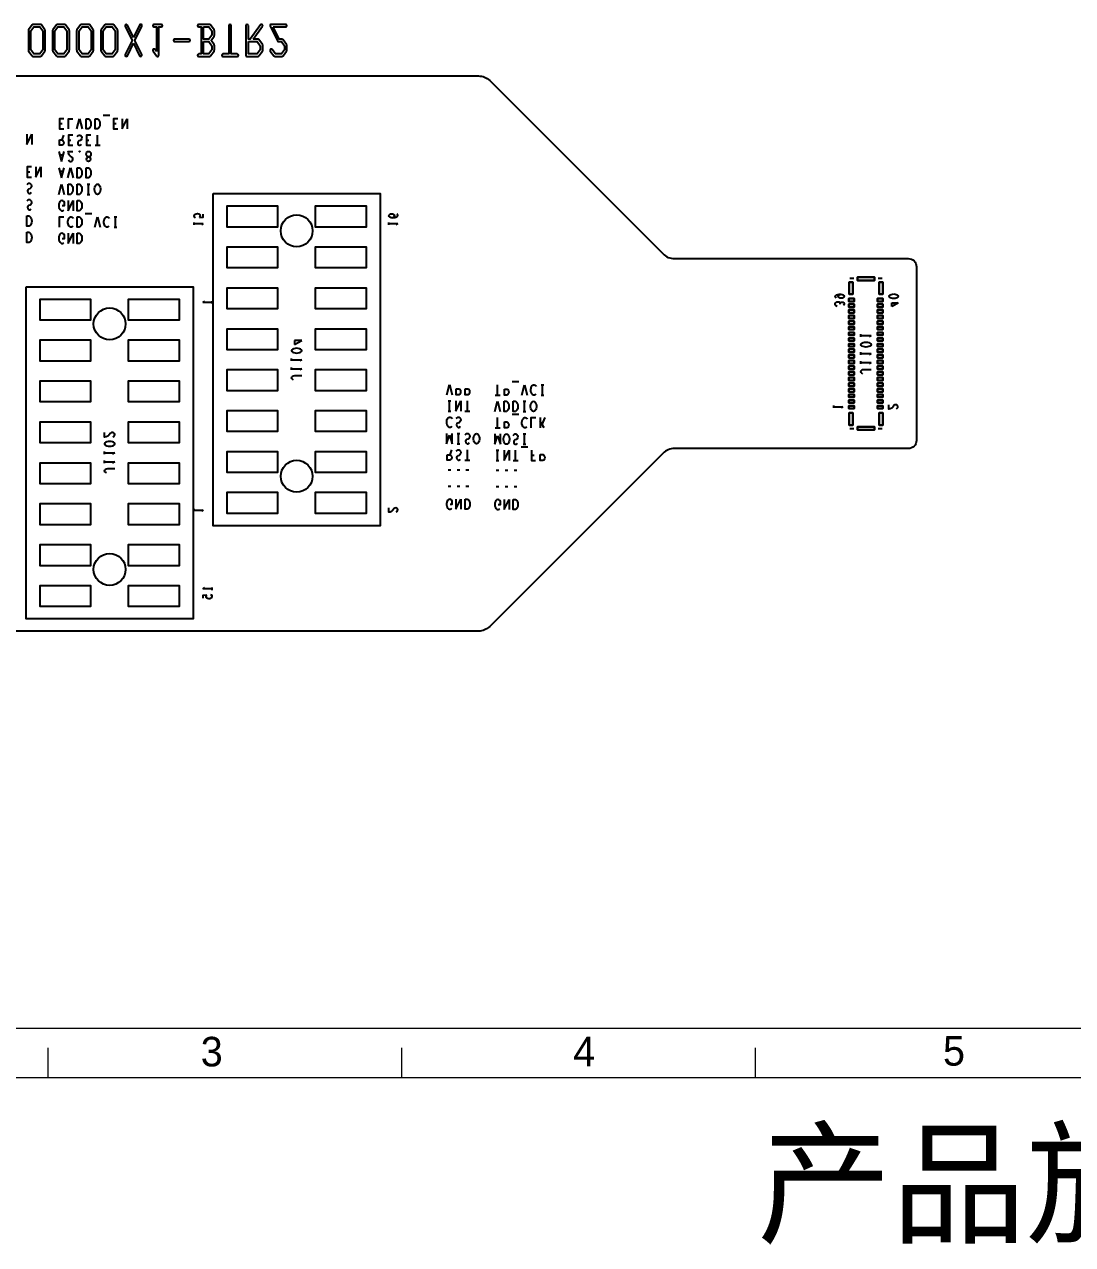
# Model space of a CAD drawing. Header units: millimetres. Extents: x 17 to 508, y 150 to 618.
# Drawn here: x 173.5 to 333, y 432.2 to 618 of the extents above; entities that cross this region are included whole.
import ezdxf

# ---------------------------------------------------------------- set-up
doc = ezdxf.new("R2010")
doc.units = ezdxf.units.MM
for name, color, linetype in [('00点位图', 100, 'Continuous'), ('gbr-dxf_layer0', 7, 'Continuous'), ('outline_layer0', 5, 'Continuous'), ('s_layer2', 7, 'Continuous'), ('设计图框', 120, 'Continuous')]:
    doc.layers.add(name, color=color, linetype=linetype)
doc.layers.add('SPB', color=6, linetype='Continuous', lineweight=25)
doc.layers.add('SPT', color=6, linetype='Continuous', lineweight=25)
doc.styles.add('SLDTEXTSTYLE0', font='simhei.ttf', dxfattribs={"bigfont": 'bigfont'})
doc.styles.add('SLDTEXTSTYLE1', font='', dxfattribs={"bigfont": 'bigfont'})
doc.styles.get('SLDTEXTSTYLE1').set_extended_font_data('汉仪长仿宋体')

# ---------------------------------------------------------------- blocks, each defined once
blk = doc.blocks.new('YHD点位图')
at = {"layer": '00点位图', "color": 4, "linetype": 'Continuous', "lineweight": 18}
for p, q in [((1662.8, 1446.33), (1959.8, 1446.33)), ((1739.55, 1441.33), (1739.55, 1444.33)), ((1775.43, 1441.33), (1775.43, 1444.33)), ((1811.31, 1441.33), (1811.31, 1444.33)), ((1667.8, 1441.33), (1954.8, 1441.33))]:
    blk.add_line(p, q, dxfattribs=at)
at = {"layer": '00点位图', "color": 4, "linetype": 'Continuous', "lineweight": 0, "attachment_point": 1}
for s, insert, char_height, style in [('3', (1755.03, 1445.46), 3, 'SLDTEXTSTYLE1'), ('4', (1792.82, 1445.47), 3, 'SLDTEXTSTYLE1'), ('5', (1830.33, 1445.54), 3, 'SLDTEXTSTYLE1'), ('{\\fSimSun|b0|i0|c134|p2;\\C1;产品放置OK后点位视图}', (1811.48, 1435.56), 10, 'SLDTEXTSTYLE0')]:
    blk.add_mtext(s, dxfattribs=dict(at, insert=insert, char_height=char_height, style=style))

msp = doc.modelspace()

# ---------------------------------------------------------------- linework, layer by layer
at = {"layer": 'gbr-dxf_layer0'}
msp.add_line((207.62, 615.36), (207.97, 615.36), dxfattribs=at)
at = {"layer": 'gbr-dxf_layer0', "linetype": 'Continuous'}
for points in [[(174.14, 617.04), (174.14, 614.05, 0.161897), (174.18, 613.93), (174.72, 613.18, 0.239742), (174.87, 613.11), (175.97, 613.11, 0.253505), (176.12, 613.19), (176.66, 613.93, 0.166637), (176.7, 614.05), (176.7, 617.04, 0.165513), (176.66, 617.16), (176.12, 617.9, 0.249655), (175.96, 617.98), (174.88, 617.98, 0.251415), (174.72, 617.91), (174.17, 617.16, 0.165513)], [(177.82, 617.04), (177.82, 614.05, 0.161897), (177.85, 613.93), (178.4, 613.18, 0.239742), (178.55, 613.11), (179.64, 613.11, 0.253505), (179.8, 613.19), (180.34, 613.93, 0.166637), (180.38, 614.05), (180.38, 617.04, 0.165513), (180.34, 617.16), (179.8, 617.9, 0.249655), (179.64, 617.98), (178.56, 617.98, 0.251415), (178.4, 617.91), (177.85, 617.16, 0.165513)], [(181.49, 617.04), (181.49, 614.05, 0.161897), (181.53, 613.93), (182.08, 613.18, 0.239742), (182.23, 613.11), (183.32, 613.11, 0.253505), (183.48, 613.19), (184.02, 613.93, 0.166637), (184.06, 614.05), (184.06, 617.04, 0.165513), (184.02, 617.16), (183.48, 617.9, 0.249655), (183.32, 617.98), (182.24, 617.98, 0.251415), (182.08, 617.91), (181.53, 617.16, 0.165513)], [(185.17, 617.04), (185.17, 614.05, 0.161897), (185.21, 613.93), (185.76, 613.18, 0.239742), (185.91, 613.11), (187, 613.11, 0.253505), (187.16, 613.19), (187.7, 613.93, 0.166637), (187.74, 614.05), (187.74, 617.04, 0.165513), (187.7, 617.16), (187.15, 617.9, 0.249655), (187, 617.98), (185.92, 617.98, 0.251415), (185.76, 617.91), (185.21, 617.16, 0.165513)], [(200.07, 617.98, 1), (200.07, 617.61), (200.43, 617.61), (200.43, 613.48), (200.07, 613.48, 1), (200.07, 613.11), (201.72, 613.11, 0.253505), (201.87, 613.19), (202.41, 613.93, 0.166637), (202.45, 614.05), (202.45, 614.79, 0.165513), (202.41, 614.91), (201.95, 615.55), (202.41, 616.19, 0.170321), (202.45, 616.3), (202.45, 617.04, 0.165513), (202.41, 617.16), (201.87, 617.9, 0.249655), (201.71, 617.98)], [(196.4, 615.73, 1), (196.4, 615.36), (198.58, 615.36, 1), (198.58, 615.73)]]:
    msp.add_lwpolyline(points, format="xyb", close=True, dxfattribs=at)
for points in [[(174.51, 616.98), (174.97, 617.61), (175.87, 617.61), (176.33, 616.98), (176.33, 614.11), (175.87, 613.48), (174.97, 613.48), (174.51, 614.11)], [(178.19, 616.98), (178.65, 617.61), (179.55, 617.61), (180.01, 616.98), (180.01, 614.11), (179.55, 613.48), (178.65, 613.48), (178.19, 614.11)], [(181.87, 616.98), (182.32, 617.61), (183.23, 617.61), (183.68, 616.98), (183.68, 614.11), (183.23, 613.48), (182.32, 613.48), (181.87, 614.11)], [(185.55, 616.98), (186, 617.61), (186.91, 617.61), (187.36, 616.98), (187.36, 614.11), (186.91, 613.48), (186, 613.48), (185.55, 614.11)], [(200.81, 617.61), (201.62, 617.61), (202.08, 616.98), (202.08, 616.36), (201.62, 615.73), (200.81, 615.73)], [(200.81, 615.36), (201.62, 615.36), (202.08, 614.73), (202.08, 614.11), (201.62, 613.48), (200.81, 613.48)]]:
    msp.add_lwpolyline(points, close=True, dxfattribs=at)
for points in [[(190.13, 615.97), (189.21, 617.88, 1), (188.87, 617.71), (189.93, 615.55), (188.87, 613.38)], [(190.13, 615.12), (191.06, 613.21, 1), (191.4, 613.38), (190.34, 615.55), (191.4, 617.71, 1), (191.06, 617.88), (190.13, 615.97)], [(193.81, 617.98), (193.26, 617.98, 1), (193.26, 617.61), (193.62, 617.61), (193.62, 613.87)], [(193.11, 613.93), (193.66, 613.19, 0.043659), (193.68, 613.16, 0.68565), (194, 613.3), (194, 617.61), (194.36, 617.61, 1), (194.36, 617.98), (193.82, 617.98)], [(204.85, 613.11), (205.94, 613.11, 1), (205.94, 613.48), (205.03, 613.48), (205.03, 617.8, 1), (204.66, 617.8), (204.66, 613.48), (203.75, 613.48)], [(208.35, 615.73), (209.77, 617.69, 1), (209.47, 617.91), (207.88, 615.73), (207.62, 615.73), (207.62, 617.8, 1), (207.24, 617.8)], [(207.24, 617.8), (207.24, 613.3, 0.440743), (207.44, 613.11), (209.07, 613.11, 0.246448), (209.22, 613.18), (209.77, 613.93, 0.166637), (209.81, 614.05), (209.81, 614.79, 0.165513), (209.77, 614.91), (209.22, 615.66, 0.239934), (209.07, 615.73), (208.35, 615.73)], [(211.41, 617.61), (213.3, 617.61, 1), (213.3, 617.98), (211.11, 617.98, 0.562296), (210.94, 617.71)], [(210.94, 617.71), (212.04, 615.46, 0.287416), (212.2, 615.36), (212.66, 615.36), (213.11, 614.73), (213.11, 614.11), (212.66, 613.48), (211.75, 613.48), (211.26, 614.16, 1), (210.96, 613.93), (211.51, 613.18, 0.239742), (211.66, 613.11), (212.75, 613.11, 0.253505), (212.91, 613.19), (213.45, 613.93, 0.166637), (213.49, 614.05), (213.49, 614.79, 0.165513), (213.45, 614.91), (212.9, 615.65, 0.249655), (212.75, 615.73), (212.32, 615.73), (211.41, 617.61)], [(188.87, 613.38, 1), (189.21, 613.21), (190.13, 615.12)], [(193.62, 613.87), (193.42, 614.16, 1), (193.11, 613.93)], [(203.75, 613.48, 1), (203.75, 613.11), (204.84, 613.11)]]:
    msp.add_lwpolyline(points, format="xyb", dxfattribs=at)
msp.add_lwpolyline([(207.98, 615.36), (208.98, 615.36), (209.43, 614.73), (209.43, 614.11), (208.98, 613.48), (207.62, 613.48), (207.62, 615.36)], dxfattribs=at)
at = {"layer": 'outline_layer0'}
msp.add_lwpolyline([(70.32, 610.14), (242.62, 610.14, -0.198849), (244.35, 609.42), (270.73, 583.05, 0.198916), (272.46, 582.33), (308.05, 582.33, -0.414068), (309.28, 581.1), (309.28, 554.63, -0.414218), (308.05, 553.41), (272.46, 553.41, 0.198916), (270.73, 552.69), (244.36, 526.32, -0.198916), (242.63, 525.6), (70.23, 525.6, -0.198917), (68.5, 526.32), (39.67, 555.14, 0.198733), (38.81, 555.5), (18.99, 555.5, -0.414362), (17.76, 556.73), (17.76, 578.8, -0.414216), (18.99, 580.03), (38.68, 580.03, 0.198921), (39.55, 580.39), (68.59, 609.42, -0.198917)], format="xyb", close=True, dxfattribs=at)
msp.add_lwpolyline([(70.32, 610.14), (242.62, 610.14, -0.198849), (244.35, 609.42), (270.73, 583.05, 0.198916), (272.46, 582.33), (308.05, 582.33, -0.414068), (309.28, 581.1), (309.28, 554.63, -0.414218), (308.05, 553.41), (272.46, 553.41, 0.198916), (270.73, 552.69), (244.36, 526.32, -0.198916), (242.63, 525.6), (70.23, 525.6, -0.198917), (68.5, 526.32), (39.67, 555.14, 0.198733), (38.81, 555.5), (18.99, 555.5, -0.414362), (17.76, 556.73), (17.76, 578.8, -0.414216), (18.99, 580.03), (38.68, 580.03, 0.198921), (39.55, 580.39), (68.59, 609.42, -0.198917)], format="xyb", close=True, dxfattribs=at)
for centre in [(214.97, 586.56), (214.97, 586.56), (186.51, 572.38), (186.51, 572.38), (186.51, 572.38), (214.97, 549.19), (214.97, 549.19), (186.51, 535.01), (186.51, 535.01), (186.51, 535.01)]:
    msp.add_circle(centre, 2.43, dxfattribs=at)
at = {"layer": 's_layer2'}
for p, q in [((185.54, 604.15), (186.54, 604.15)), ((179.27, 602.83), (178.87, 602.83)), ((181.52, 602.07), (181.94, 603.63)), ((181.94, 603.63), (182.35, 602.07)), ((187.48, 602.83), (187.08, 602.83)), ((188.4, 603.63), (188.4, 602.07)), ((188.4, 602.07), (189.16, 603.63)), ((189.16, 603.63), (189.16, 602.07)), ((173.91, 599.72), (174.67, 601.28)), ((173.91, 601.28), (173.91, 599.72)), ((174.67, 601.28), (174.67, 599.72)), ((179.28, 600.39), (179.53, 601.14)), ((180.63, 600.33), (180.24, 600.33)), ((183.37, 600.33), (182.97, 600.33)), ((184.67, 599.58), (184.67, 601.14)), ((178.78, 598.65), (179.2, 597.09)), ((179.2, 597.09), (179.61, 598.65)), ((184.29, 599.58), (185.05, 599.58)), ((175.28, 594.74), (176.04, 596.29)), ((175.28, 596.29), (175.28, 594.74)), ((176.04, 596.29), (176.04, 594.74)), ((179.46, 598.1), (178.93, 598.1)), ((174.36, 595.49), (173.96, 595.49)), ((178.78, 596.16), (179.2, 594.6)), ((179.46, 595.61), (178.93, 595.61)), ((179.2, 594.6), (179.61, 596.16)), ((180.15, 594.6), (180.57, 596.16)), ((180.57, 596.16), (180.98, 594.6)), ((178.78, 592.11), (179.2, 593.66)), ((179.2, 593.66), (179.61, 592.11)), ((183.11, 593.66), (183.5, 593.66)), ((183.3, 592.11), (183.3, 593.66)), ((180.19, 591.17), (180.19, 589.62)), ((180.19, 589.62), (180.95, 591.17)), ((180.95, 591.17), (180.95, 589.62)), ((183.11, 592.11), (183.5, 592.11)), ((182.81, 589.2), (183.8, 589.2)), ((184.26, 587.12), (184.67, 588.68)), ((184.67, 588.68), (185.09, 587.12)), ((187.21, 588.68), (187.61, 588.68)), ((187.21, 587.12), (187.61, 587.12)), ((187.41, 587.12), (187.41, 588.68)), ((199.39, 587.47), (199.39, 587.84)), ((199.39, 587.65), (200.76, 587.65)), ((200.76, 587.65), (200.49, 587.47)), ((228.98, 587.47), (228.98, 587.84)), ((228.98, 587.65), (230.35, 587.65)), ((230.35, 587.65), (230.08, 587.47)), ((180.19, 586.19), (180.19, 584.63)), ((180.19, 584.63), (180.95, 586.19)), ((180.95, 586.19), (180.95, 584.63)), ((299.15, 579.33), (299.76, 579.33)), ((303.44, 579.33), (304.05, 579.33)), ((200.71, 575.65), (200.98, 575.84)), ((202.08, 575.65), (200.71, 575.65)), ((202.08, 575.84), (202.08, 575.47)), ((305.53, 575.6), (306.52, 575.6)), ((306.52, 575.6), (305.53, 575.02)), ((305.53, 575.02), (305.53, 575.6)), ((300.82, 570.41), (300.82, 570.8)), ((300.82, 570.6), (302.38, 570.6)), ((302.38, 570.6), (302.07, 570.41)), ((215.74, 569.88), (214.63, 569.88)), ((214.63, 569.26), (215.74, 569.88)), ((214.63, 569.88), (214.63, 569.26)), ((214.19, 566.74), (214.19, 567.14)), ((214.19, 566.94), (215.74, 566.94)), ((215.74, 566.94), (215.43, 566.74)), ((300.82, 567.67), (300.82, 568.07)), ((300.82, 567.87), (302.38, 567.87)), ((300.82, 566.3), (300.82, 566.7)), ((302.38, 567.87), (302.07, 567.67)), ((214.19, 565.37), (214.19, 565.77)), ((214.19, 565.57), (215.74, 565.57)), ((215.74, 565.57), (215.43, 565.37)), ((300.82, 566.5), (302.38, 566.5)), ((302.38, 566.5), (302.07, 566.3)), ((237.81, 561.61), (238.22, 563.17)), ((238.22, 563.17), (238.64, 561.61)), ((245.54, 561.55), (245.54, 563.1)), ((247.78, 563.62), (248.78, 563.62)), ((249.23, 561.55), (249.65, 563.1)), ((249.65, 563.1), (250.06, 561.55)), ((252.19, 563.1), (252.58, 563.1)), ((252.38, 561.55), (252.38, 563.1)), ((245.16, 561.55), (245.92, 561.55)), ((252.19, 561.55), (252.58, 561.55)), ((238.02, 560.67), (238.42, 560.67)), ((238.22, 559.12), (238.22, 560.67)), ((239.21, 560.67), (239.21, 559.12)), ((239.21, 559.12), (239.97, 560.67)), ((239.97, 560.67), (239.97, 559.12)), ((240.96, 559.12), (240.96, 560.67)), ((245.13, 559.05), (245.54, 560.61)), ((245.54, 560.61), (245.96, 559.05)), ((249.45, 560.61), (249.85, 560.61)), ((249.65, 559.05), (249.65, 560.61)), ((296.73, 559.59), (296.73, 559.97)), ((296.73, 559.78), (298.1, 559.78)), ((298.1, 559.78), (297.83, 559.59)), ((238.02, 559.12), (238.42, 559.12)), ((240.58, 559.12), (241.34, 559.12)), ((245.54, 556.56), (245.54, 558.12)), ((247.78, 558.64), (248.78, 558.64)), ((249.45, 559.05), (249.85, 559.05)), ((252.02, 558.12), (252.02, 556.56)), ((252.65, 556.56), (252.02, 557.52)), ((252.75, 558.12), (252.3, 557.08)), ((237.79, 555.69), (237.79, 554.13)), ((237.79, 554.13), (238.22, 555.43)), ((238.22, 555.43), (238.66, 554.13)), ((238.66, 554.13), (238.66, 555.69)), ((239.39, 555.69), (239.79, 555.69)), ((239.59, 554.13), (239.59, 555.69)), ((245.11, 555.63), (245.11, 554.07)), ((245.16, 556.56), (245.92, 556.56)), ((245.97, 554.07), (245.97, 555.63)), ((249.45, 555.63), (249.85, 555.63)), ((249.65, 554.07), (249.65, 555.63)), ((299.76, 556.4), (299.15, 556.4)), ((304.05, 556.4), (303.44, 556.4)), ((239.39, 554.13), (239.79, 554.13)), ((245.11, 554.07), (245.54, 555.37)), ((245.54, 555.37), (245.97, 554.07)), ((249.15, 553.66), (250.15, 553.66)), ((249.45, 554.07), (249.85, 554.07)), ((185.73, 552.56), (185.73, 552.96)), ((185.73, 552.76), (187.28, 552.76)), ((187.28, 552.76), (186.97, 552.56)), ((238.31, 552.45), (238.56, 553.2)), ((240.96, 551.64), (240.96, 553.2)), ((245.34, 553.14), (245.74, 553.14)), ((245.54, 551.58), (245.54, 553.14)), ((246.53, 553.14), (246.53, 551.58)), ((246.53, 551.58), (247.29, 553.14)), ((247.29, 553.14), (247.29, 551.58)), ((248.28, 551.58), (248.28, 553.14)), ((251.1, 552.33), (250.7, 552.33)), ((185.73, 551.19), (185.73, 551.59)), ((185.73, 551.39), (187.28, 551.39)), ((187.28, 551.39), (186.97, 551.19)), ((238.01, 550.19), (238.44, 550.19)), ((239.38, 550.19), (239.81, 550.19)), ((240.58, 551.64), (241.34, 551.64)), ((240.74, 550.19), (241.18, 550.19)), ((245.33, 550.13), (245.76, 550.13)), ((245.34, 551.58), (245.74, 551.58)), ((246.7, 550.13), (247.13, 550.13)), ((247.9, 551.58), (248.66, 551.58)), ((248.06, 550.13), (248.5, 550.13)), ((238.01, 547.7), (238.44, 547.7)), ((239.38, 547.7), (239.81, 547.7)), ((240.74, 547.7), (241.18, 547.7)), ((245.33, 547.64), (245.76, 547.64)), ((246.7, 547.64), (247.13, 547.64)), ((248.06, 547.64), (248.5, 547.64)), ((239.21, 545.72), (239.21, 544.17)), ((239.21, 544.17), (239.97, 545.72)), ((239.97, 545.72), (239.97, 544.17)), ((246.53, 545.66), (246.53, 544.11)), ((246.53, 544.11), (247.29, 545.66)), ((247.29, 545.66), (247.29, 544.11)), ((199.39, 543.86), (199.39, 544.24)), ((199.39, 544.05), (200.76, 544.05)), ((200.76, 544.05), (200.49, 543.86)), ((200.71, 532.05), (200.98, 532.24)), ((202.08, 532.05), (200.71, 532.05)), ((202.08, 532.24), (202.08, 531.86))]:
    msp.add_line(p, q, dxfattribs=at)
for points in [[(179.53, 603.63), (178.87, 603.63), (178.87, 602.07), (179.53, 602.07)], [(180.24, 602.07), (180.24, 603.63), (180.9, 603.63)], [(187.74, 603.63), (187.08, 603.63), (187.08, 602.07), (187.74, 602.07)], [(180.9, 601.14), (180.24, 601.14), (180.24, 599.58), (180.9, 599.58)], [(181.59, 600.93), (181.72, 601.06), (181.87, 601.14), (182, 601.14), (182.13, 601.06), (182.23, 600.93), (182.28, 600.75), (182.25, 600.57), (182.17, 600.41), (182.02, 600.31), (181.82, 600.26), (181.7, 600.15), (181.65, 599.97), (181.69, 599.79), (181.77, 599.66), (181.89, 599.58), (182, 599.58), (182.12, 599.63), (182.22, 599.76)], [(183.64, 601.14), (182.97, 601.14), (182.97, 599.58), (183.64, 599.58)], [(180.25, 597.35), (180.35, 597.19), (180.47, 597.12), (180.6, 597.09), (180.77, 597.14), (180.88, 597.27), (180.92, 597.43), (180.9, 597.58), (180.83, 597.71), (180.5, 597.97), (180.35, 598.15), (180.25, 598.41), (180.22, 598.65), (180.92, 598.65)], [(183.22, 597.82), (183.07, 597.89), (182.97, 598.05), (182.94, 598.23), (182.97, 598.41), (183.06, 598.54), (183.19, 598.62), (183.3, 598.65)], [(183.3, 598.65), (183.42, 598.62), (183.55, 598.54), (183.64, 598.41), (183.67, 598.23), (183.64, 598.05), (183.54, 597.89), (183.39, 597.82)], [(174.62, 596.29), (173.96, 596.29), (173.96, 594.74), (174.62, 594.74)], [(173.94, 593.59), (174.07, 593.72), (174.22, 593.8), (174.36, 593.8), (174.49, 593.72), (174.59, 593.59), (174.64, 593.41), (174.6, 593.23), (174.52, 593.08), (174.37, 592.97), (174.17, 592.92), (174.06, 592.82), (174.01, 592.63), (174.04, 592.45), (174.12, 592.32), (174.24, 592.25), (174.36, 592.25), (174.47, 592.3), (174.57, 592.43)], [(173.94, 591.1), (174.07, 591.23), (174.22, 591.31), (174.36, 591.31), (174.49, 591.23), (174.59, 591.1), (174.64, 590.92), (174.6, 590.74), (174.52, 590.58), (174.37, 590.48), (174.17, 590.43), (174.06, 590.32), (174.01, 590.14), (174.04, 589.96), (174.12, 589.83), (174.24, 589.75), (174.36, 589.75), (174.47, 589.81), (174.57, 589.93)], [(179.3, 590.39), (179.63, 590.39), (179.63, 590.86), (179.53, 591.02), (179.41, 591.12), (179.25, 591.17), (179.08, 591.12), (178.97, 591.02), (178.87, 590.86), (178.8, 590.68), (178.77, 590.47), (178.77, 590.29), (178.8, 590.13), (178.87, 589.95), (178.97, 589.8), (179.07, 589.69), (179.2, 589.62), (179.32, 589.62), (179.45, 589.67), (179.55, 589.77)], [(199.6, 588.49), (199.49, 588.59), (199.42, 588.7), (199.39, 588.84), (199.44, 588.98), (199.53, 589.08), (199.69, 589.16), (199.87, 589.18), (200.06, 589.15), (200.17, 589.07), (200.26, 588.96), (200.28, 588.85), (200.26, 588.74), (200.17, 588.6)], [(200.17, 588.6), (200.76, 588.65), (200.76, 589.07)], [(229.6, 588.54), (229.89, 588.57), (230.05, 588.62), (230.21, 588.7), (230.33, 588.8), (230.35, 588.91), (230.31, 589.02), (230.19, 589.1)], [(178.87, 587.12), (178.87, 588.68), (179.53, 588.68)], [(180.93, 587.25), (180.83, 587.18), (180.72, 587.12), (180.58, 587.12), (180.44, 587.2), (180.32, 587.33), (180.24, 587.49), (180.17, 587.75), (180.15, 587.98), (180.19, 588.21), (180.24, 588.37), (180.34, 588.53), (180.45, 588.63), (180.57, 588.68), (180.68, 588.68), (180.8, 588.63), (180.9, 588.55), (180.98, 588.45)], [(186.41, 587.25), (186.31, 587.18), (186.19, 587.12), (186.06, 587.12), (185.91, 587.2), (185.79, 587.33), (185.71, 587.49), (185.64, 587.75), (185.63, 587.98), (185.66, 588.21), (185.71, 588.37), (185.81, 588.53), (185.92, 588.63), (186.04, 588.68), (186.16, 588.68), (186.27, 588.63), (186.37, 588.55), (186.46, 588.45)], [(179.3, 585.41), (179.63, 585.41), (179.63, 585.88), (179.53, 586.03), (179.41, 586.14), (179.25, 586.19), (179.08, 586.14), (178.97, 586.03), (178.87, 585.88), (178.8, 585.7), (178.77, 585.49), (178.77, 585.31), (178.8, 585.15), (178.87, 584.97), (178.97, 584.81), (179.07, 584.71), (179.2, 584.63), (179.32, 584.63), (179.45, 584.68), (179.55, 584.79)], [(297.08, 576.33), (296.97, 576.44), (296.92, 576.56), (296.97, 576.68), (297.1, 576.79), (297.31, 576.87), (297.52, 576.9), (297.77, 576.9)], [(297.2, 575.06), (297.04, 575.16), (296.94, 575.28), (296.92, 575.42), (296.94, 575.55), (297.06, 575.67), (297.2, 575.75), (297.33, 575.77), (297.49, 575.73), (297.61, 575.63), (297.65, 575.52), (297.65, 575.38)], [(297.65, 575.52), (297.72, 575.61), (297.84, 575.69), (297.97, 575.72), (298.11, 575.69), (298.22, 575.61), (298.29, 575.47), (298.27, 575.33), (298.18, 575.19)], [(301.13, 564.8), (300.98, 564.88), (300.87, 564.98), (300.82, 565.1), (300.87, 565.23), (300.98, 565.33), (301.13, 565.43), (301.34, 565.46), (302.38, 565.46)], [(214.5, 563.87), (214.34, 563.96), (214.24, 564.06), (214.19, 564.17), (214.24, 564.3), (214.34, 564.4), (214.5, 564.5), (214.71, 564.54), (215.74, 564.54)], [(251.38, 561.68), (251.28, 561.6), (251.17, 561.55), (251.03, 561.55), (250.88, 561.62), (250.77, 561.75), (250.68, 561.91), (250.62, 562.17), (250.6, 562.4), (250.64, 562.64), (250.68, 562.79), (250.78, 562.95), (250.9, 563.05), (251.02, 563.1), (251.13, 563.1), (251.25, 563.05), (251.35, 562.97), (251.43, 562.87)], [(306.23, 559.45), (306.36, 559.55), (306.43, 559.66), (306.45, 559.78), (306.41, 559.94), (306.29, 560.05), (306.16, 560.08), (306.02, 560.06), (305.91, 560), (305.68, 559.69), (305.52, 559.55), (305.29, 559.45), (305.08, 559.42), (305.08, 560.08)], [(238.59, 556.75), (238.49, 556.68), (238.37, 556.62), (238.24, 556.62), (238.09, 556.7), (237.97, 556.83), (237.89, 556.99), (237.83, 557.25), (237.81, 557.48), (237.84, 557.71), (237.89, 557.87), (237.99, 558.03), (238.11, 558.13), (238.22, 558.18), (238.34, 558.18), (238.46, 558.13), (238.56, 558.05), (238.64, 557.95)], [(239.24, 557.97), (239.38, 558.1), (239.53, 558.18), (239.66, 558.18), (239.79, 558.1), (239.89, 557.97), (239.94, 557.79), (239.91, 557.61), (239.82, 557.46), (239.68, 557.35), (239.48, 557.3), (239.36, 557.2), (239.31, 557.01), (239.34, 556.83), (239.43, 556.7), (239.54, 556.62), (239.66, 556.62), (239.78, 556.68), (239.87, 556.81)], [(250.01, 556.69), (249.91, 556.61), (249.8, 556.56), (249.66, 556.56), (249.52, 556.64), (249.4, 556.77), (249.32, 556.93), (249.25, 557.19), (249.23, 557.42), (249.27, 557.65), (249.32, 557.81), (249.42, 557.96), (249.53, 558.07), (249.65, 558.12), (249.76, 558.12), (249.88, 558.07), (249.98, 557.99), (250.06, 557.89)], [(250.68, 556.56), (250.68, 558.12), (251.35, 558.12)], [(187.02, 555.18), (187.18, 555.28), (187.26, 555.4), (187.28, 555.53), (187.23, 555.7), (187.1, 555.81), (186.95, 555.85), (186.79, 555.83), (186.66, 555.76), (186.4, 555.43), (186.22, 555.28), (185.96, 555.18), (185.73, 555.15), (185.73, 555.85)], [(240.61, 555.48), (240.74, 555.61), (240.89, 555.69), (241.03, 555.69), (241.16, 555.61), (241.26, 555.48), (241.31, 555.3), (241.28, 555.12), (241.19, 554.96), (241.04, 554.86), (240.84, 554.81), (240.73, 554.7), (240.68, 554.52), (240.71, 554.34), (240.79, 554.21), (240.91, 554.13), (241.03, 554.13), (241.14, 554.18), (241.24, 554.31)], [(247.93, 555.42), (248.06, 555.55), (248.21, 555.63), (248.35, 555.63), (248.48, 555.55), (248.58, 555.42), (248.63, 555.24), (248.6, 555.06), (248.51, 554.9), (248.36, 554.8), (248.16, 554.75), (248.05, 554.64), (248, 554.46), (248.03, 554.28), (248.11, 554.15), (248.23, 554.07), (248.35, 554.07), (248.46, 554.12), (248.56, 554.25)], [(239.24, 552.99), (239.38, 553.12), (239.53, 553.2), (239.66, 553.2), (239.79, 553.12), (239.89, 552.99), (239.94, 552.81), (239.91, 552.63), (239.82, 552.47), (239.68, 552.37), (239.48, 552.32), (239.36, 552.21), (239.31, 552.03), (239.34, 551.85), (239.43, 551.72), (239.54, 551.64), (239.66, 551.64), (239.78, 551.69), (239.87, 551.82)], [(250.7, 553.14), (250.7, 551.58), (251.33, 551.58)], [(186.04, 549.69), (185.88, 549.78), (185.78, 549.88), (185.73, 549.99), (185.78, 550.12), (185.88, 550.22), (186.04, 550.32), (186.25, 550.36), (187.28, 550.36)], [(230.12, 543.75), (230.26, 543.85), (230.33, 543.96), (230.35, 544.08), (230.31, 544.24), (230.19, 544.35), (230.05, 544.38), (229.92, 544.36), (229.8, 544.3), (229.57, 543.99), (229.42, 543.85), (229.19, 543.75), (228.98, 543.72), (228.98, 544.38)], [(238.32, 544.95), (238.66, 544.95), (238.66, 545.41), (238.56, 545.57), (238.44, 545.67), (238.27, 545.72), (238.11, 545.67), (237.99, 545.57), (237.89, 545.41), (237.83, 545.23), (237.79, 545.02), (237.79, 544.84), (237.83, 544.69), (237.89, 544.5), (237.99, 544.35), (238.09, 544.24), (238.22, 544.17), (238.34, 544.17), (238.47, 544.22), (238.57, 544.32)], [(245.64, 544.88), (245.97, 544.88), (245.97, 545.35), (245.88, 545.51), (245.76, 545.61), (245.59, 545.66), (245.43, 545.61), (245.31, 545.51), (245.21, 545.35), (245.15, 545.17), (245.11, 544.96), (245.11, 544.78), (245.15, 544.62), (245.21, 544.44), (245.31, 544.29), (245.41, 544.18), (245.54, 544.11), (245.66, 544.11), (245.79, 544.16), (245.89, 544.26)], [(201.3, 531.1), (200.71, 531.05), (200.71, 530.63)], [(201.87, 531.21), (201.99, 531.12), (202.05, 531.01), (202.08, 530.87), (202.03, 530.73), (201.94, 530.62), (201.78, 530.54), (201.6, 530.52), (201.42, 530.56), (201.3, 530.63), (201.21, 530.74), (201.19, 530.85), (201.21, 530.96), (201.3, 531.1)]]:
    msp.add_lwpolyline(points, dxfattribs=at)
for points in [[(182.94, 603.63), (183.27, 603.63), (183.4, 603.55), (183.5, 603.45), (183.59, 603.29), (183.65, 603.11), (183.67, 602.85), (183.65, 602.59), (183.59, 602.41), (183.5, 602.26), (183.4, 602.15), (183.27, 602.07), (182.94, 602.07)], [(184.31, 603.63), (184.64, 603.63), (184.77, 603.55), (184.87, 603.45), (184.95, 603.29), (185.02, 603.11), (185.04, 602.85), (185.02, 602.59), (184.95, 602.41), (184.87, 602.26), (184.77, 602.15), (184.64, 602.07), (184.31, 602.07)], [(178.87, 600.39), (179.28, 600.39), (179.4, 600.31), (179.5, 600.18), (179.53, 599.97), (179.5, 599.76), (179.41, 599.66), (179.28, 599.58), (178.87, 599.58)], [(181.94, 598.7), (181.97, 598.67), (181.97, 598.62), (181.94, 598.6), (181.9, 598.62), (181.9, 598.67)], [(183.22, 597.82), (183.39, 597.82), (183.49, 597.76), (183.57, 597.64), (183.6, 597.45), (183.55, 597.27), (183.44, 597.14), (183.3, 597.09), (183.17, 597.14), (183.06, 597.27), (183.01, 597.45), (183.04, 597.64), (183.12, 597.76)], [(181.57, 596.16), (181.9, 596.16), (182.04, 596.08), (182.13, 595.97), (182.22, 595.82), (182.28, 595.64), (182.3, 595.38), (182.28, 595.12), (182.22, 594.94), (182.13, 594.78), (182.04, 594.68), (181.9, 594.6), (181.57, 594.6)], [(182.94, 596.16), (183.27, 596.16), (183.4, 596.08), (183.5, 595.97), (183.59, 595.82), (183.65, 595.64), (183.67, 595.38), (183.65, 595.12), (183.59, 594.94), (183.5, 594.78), (183.4, 594.68), (183.27, 594.6), (182.94, 594.6)], [(180.2, 593.66), (180.53, 593.66), (180.67, 593.59), (180.77, 593.48), (180.85, 593.33), (180.92, 593.15), (180.93, 592.89), (180.92, 592.63), (180.85, 592.44), (180.77, 592.29), (180.67, 592.18), (180.53, 592.11), (180.2, 592.11)], [(181.57, 593.66), (181.9, 593.66), (182.04, 593.59), (182.13, 593.48), (182.22, 593.33), (182.28, 593.15), (182.3, 592.89), (182.28, 592.63), (182.22, 592.44), (182.13, 592.29), (182.04, 592.18), (181.9, 592.11), (181.57, 592.11)], [(184.67, 593.66), (184.81, 593.64), (184.92, 593.53), (185.02, 593.38), (185.09, 593.2), (185.12, 592.99), (185.12, 592.78), (185.09, 592.57), (185.02, 592.39), (184.92, 592.24), (184.81, 592.13), (184.67, 592.11), (184.54, 592.13), (184.42, 592.24), (184.32, 592.39), (184.26, 592.57), (184.22, 592.78), (184.22, 592.99), (184.26, 593.2), (184.32, 593.38), (184.42, 593.53), (184.54, 593.64)], [(181.57, 591.17), (181.9, 591.17), (182.04, 591.09), (182.13, 590.99), (182.22, 590.83), (182.28, 590.65), (182.3, 590.39), (182.28, 590.13), (182.22, 589.95), (182.13, 589.8), (182.04, 589.69), (181.9, 589.62), (181.57, 589.62)], [(202.26, 592.23), (227.67, 592.23), (227.67, 541.66), (202.26, 541.66)], [(204.35, 590.3), (204.35, 587.18), (212.13, 587.18), (212.13, 590.3)], [(217.8, 590.3), (217.8, 587.18), (225.59, 587.18), (225.59, 590.3)], [(229.42, 589.13), (229.57, 589.12), (229.71, 589.05), (229.8, 588.98), (229.85, 588.87), (229.8, 588.74), (229.71, 588.65), (229.56, 588.54), (229.37, 588.56), (229.16, 588.62), (229.03, 588.73), (228.98, 588.85), (229.03, 588.96), (229.14, 589.05), (229.28, 589.12)], [(173.92, 588.82), (174.26, 588.82), (174.39, 588.74), (174.49, 588.64), (174.57, 588.48), (174.64, 588.3), (174.65, 588.04), (174.64, 587.78), (174.57, 587.6), (174.49, 587.44), (174.39, 587.34), (174.26, 587.26), (173.92, 587.26)], [(181.57, 588.68), (181.9, 588.68), (182.04, 588.6), (182.13, 588.5), (182.22, 588.34), (182.28, 588.16), (182.3, 587.9), (182.28, 587.64), (182.22, 587.46), (182.13, 587.31), (182.04, 587.2), (181.9, 587.12), (181.57, 587.12)], [(173.92, 586.33), (174.26, 586.33), (174.39, 586.25), (174.49, 586.15), (174.57, 585.99), (174.64, 585.81), (174.65, 585.55), (174.64, 585.29), (174.57, 585.11), (174.49, 584.95), (174.39, 584.85), (174.26, 584.77), (173.92, 584.77)], [(181.57, 586.19), (181.9, 586.19), (182.04, 586.11), (182.13, 586.01), (182.22, 585.85), (182.28, 585.67), (182.3, 585.41), (182.28, 585.15), (182.22, 584.97), (182.13, 584.81), (182.04, 584.71), (181.9, 584.63), (181.57, 584.63)], [(204.35, 584.07), (204.35, 580.96), (212.13, 580.96), (212.13, 584.07)], [(217.8, 584.07), (217.8, 580.96), (225.59, 580.96), (225.59, 584.07)], [(173.8, 578.05), (199.21, 578.05), (199.21, 527.48), (173.8, 527.48)], [(204.35, 577.84), (204.35, 574.73), (212.13, 574.73), (212.13, 577.84)], [(217.8, 577.84), (217.8, 574.73), (225.59, 574.73), (225.59, 577.84)], [(299.03, 578.76), (299.59, 578.76), (299.59, 576.89), (299.03, 576.89)], [(300.32, 579.5), (302.88, 579.5), (302.88, 579), (300.32, 579)], [(303.61, 578.76), (304.17, 578.76), (304.17, 576.89), (303.61, 576.89)], [(175.88, 576.12), (175.88, 573.01), (183.67, 573.01), (183.67, 576.12)], [(189.34, 576.12), (189.34, 573.01), (197.13, 573.01), (197.13, 576.12)], [(297.77, 576.9), (297.97, 576.87), (298.16, 576.79), (298.25, 576.7), (298.29, 576.59), (298.25, 576.47), (298.16, 576.37), (298.02, 576.31), (297.84, 576.28), (297.68, 576.31), (297.52, 576.39), (297.42, 576.48), (297.4, 576.59), (297.45, 576.72), (297.56, 576.81)], [(299.02, 576.24), (299.83, 576.24), (299.83, 575.8), (299.02, 575.8)], [(303.37, 576.24), (304.18, 576.24), (304.18, 575.8), (303.37, 575.8)], [(305.83, 576.94), (306.04, 576.92), (306.22, 576.87), (306.36, 576.81), (306.47, 576.72), (306.52, 576.59), (306.47, 576.47), (306.36, 576.38), (306.22, 576.31), (306.04, 576.27), (305.83, 576.25), (305.63, 576.27), (305.44, 576.31), (305.31, 576.38), (305.19, 576.47), (305.15, 576.59), (305.19, 576.72), (305.31, 576.81), (305.44, 576.87), (305.63, 576.92)], [(299.02, 575.38), (299.83, 575.38), (299.83, 574.95), (299.02, 574.95)], [(299.02, 574.52), (299.83, 574.52), (299.83, 574.09), (299.02, 574.09)], [(303.37, 575.38), (304.18, 575.38), (304.18, 574.95), (303.37, 574.95)], [(303.37, 574.52), (304.18, 574.52), (304.18, 574.09), (303.37, 574.09)], [(299.02, 573.67), (299.83, 573.67), (299.83, 573.23), (299.02, 573.23)], [(299.02, 572.81), (299.83, 572.81), (299.83, 572.37), (299.02, 572.37)], [(303.37, 573.67), (304.18, 573.67), (304.18, 573.23), (303.37, 573.23)], [(303.37, 572.81), (304.18, 572.81), (304.18, 572.37), (303.37, 572.37)], [(204.35, 571.61), (204.35, 568.5), (212.13, 568.5), (212.13, 571.61)], [(217.8, 571.61), (217.8, 568.5), (225.59, 568.5), (225.59, 571.61)], [(299.02, 571.95), (299.83, 571.95), (299.83, 571.51), (299.02, 571.51)], [(299.02, 571.09), (299.83, 571.09), (299.83, 570.65), (299.02, 570.65)], [(303.37, 571.95), (304.18, 571.95), (304.18, 571.51), (303.37, 571.51)], [(303.37, 571.09), (304.18, 571.09), (304.18, 570.65), (303.37, 570.65)], [(175.88, 569.89), (175.88, 566.78), (183.67, 566.78), (183.67, 569.89)], [(189.34, 569.89), (189.34, 566.78), (197.13, 566.78), (197.13, 569.89)], [(214.97, 568.67), (214.73, 568.66), (214.53, 568.61), (214.37, 568.54), (214.24, 568.44), (214.19, 568.31), (214.24, 568.18), (214.37, 568.08), (214.53, 568.01), (214.73, 567.96), (214.97, 567.94), (215.2, 567.96), (215.41, 568.01), (215.56, 568.08), (215.69, 568.18), (215.74, 568.31), (215.69, 568.44), (215.56, 568.54), (215.41, 568.61), (215.2, 568.66)], [(299.02, 570.23), (299.83, 570.23), (299.83, 569.8), (299.02, 569.8)], [(299.02, 569.37), (299.83, 569.37), (299.83, 568.94), (299.02, 568.94)], [(299.02, 568.52), (299.83, 568.52), (299.83, 568.08), (299.02, 568.08)], [(301.6, 569.6), (301.83, 569.59), (302.04, 569.54), (302.2, 569.47), (302.33, 569.37), (302.38, 569.24), (302.33, 569.1), (302.2, 569), (302.04, 568.94), (301.83, 568.89), (301.6, 568.87), (301.37, 568.89), (301.16, 568.94), (301, 569), (300.87, 569.1), (300.82, 569.24), (300.87, 569.37), (301, 569.47), (301.16, 569.54), (301.37, 569.59)], [(303.37, 570.23), (304.18, 570.23), (304.18, 569.8), (303.37, 569.8)], [(303.37, 569.37), (304.18, 569.37), (304.18, 568.94), (303.37, 568.94)], [(303.37, 568.52), (304.18, 568.52), (304.18, 568.08), (303.37, 568.08)], [(299.02, 567.66), (299.83, 567.66), (299.83, 567.22), (299.02, 567.22)], [(299.02, 566.8), (299.83, 566.8), (299.83, 566.36), (299.02, 566.36)], [(303.37, 567.66), (304.18, 567.66), (304.18, 567.22), (303.37, 567.22)], [(303.37, 566.8), (304.18, 566.8), (304.18, 566.36), (303.37, 566.36)], [(204.35, 565.38), (204.35, 562.27), (212.13, 562.27), (212.13, 565.38)], [(217.8, 565.38), (217.8, 562.27), (225.59, 562.27), (225.59, 565.38)], [(299.02, 565.94), (299.83, 565.94), (299.83, 565.5), (299.02, 565.5)], [(299.02, 565.08), (299.83, 565.08), (299.83, 564.65), (299.02, 564.65)], [(303.37, 565.94), (304.18, 565.94), (304.18, 565.5), (303.37, 565.5)], [(303.37, 565.08), (304.18, 565.08), (304.18, 564.65), (303.37, 564.65)], [(175.88, 563.66), (175.88, 560.55), (183.67, 560.55), (183.67, 563.66)], [(189.34, 563.66), (189.34, 560.55), (197.13, 560.55), (197.13, 563.66)], [(299.02, 564.22), (299.83, 564.22), (299.83, 563.79), (299.02, 563.79)], [(299.02, 563.36), (299.83, 563.36), (299.83, 562.93), (299.02, 562.93)], [(303.37, 564.22), (304.18, 564.22), (304.18, 563.79), (303.37, 563.79)], [(303.37, 563.36), (304.18, 563.36), (304.18, 562.93), (303.37, 562.93)], [(239.26, 562.52), (239.66, 562.52), (239.81, 562.44), (239.89, 562.28), (239.92, 562.08), (239.89, 561.87), (239.79, 561.69), (239.66, 561.61), (239.26, 561.61)], [(240.63, 562.52), (241.03, 562.52), (241.18, 562.44), (241.26, 562.28), (241.29, 562.08), (241.26, 561.87), (241.16, 561.69), (241.03, 561.61), (240.63, 561.61)], [(246.58, 562.45), (246.98, 562.45), (247.13, 562.38), (247.21, 562.22), (247.24, 562.01), (247.21, 561.81), (247.11, 561.62), (246.98, 561.55), (246.58, 561.55)], [(299.02, 562.51), (299.83, 562.51), (299.83, 562.07), (299.02, 562.07)], [(299.02, 561.65), (299.83, 561.65), (299.83, 561.21), (299.02, 561.21)], [(303.37, 562.51), (304.18, 562.51), (304.18, 562.07), (303.37, 562.07)], [(303.37, 561.65), (304.18, 561.65), (304.18, 561.21), (303.37, 561.21)], [(204.35, 559.15), (204.35, 556.04), (212.13, 556.04), (212.13, 559.15)], [(217.8, 559.15), (217.8, 556.04), (225.59, 556.04), (225.59, 559.15)], [(246.55, 560.61), (246.88, 560.61), (247.01, 560.53), (247.11, 560.43), (247.19, 560.27), (247.26, 560.09), (247.28, 559.83), (247.26, 559.57), (247.19, 559.39), (247.11, 559.24), (247.01, 559.13), (246.88, 559.05), (246.55, 559.05)], [(247.91, 560.61), (248.25, 560.61), (248.38, 560.53), (248.48, 560.43), (248.56, 560.27), (248.63, 560.09), (248.65, 559.83), (248.63, 559.57), (248.56, 559.39), (248.48, 559.24), (248.38, 559.13), (248.25, 559.05), (247.91, 559.05)], [(251.02, 560.61), (251.15, 560.59), (251.27, 560.48), (251.37, 560.33), (251.43, 560.14), (251.46, 559.94), (251.46, 559.73), (251.43, 559.52), (251.37, 559.34), (251.27, 559.18), (251.15, 559.08), (251.02, 559.05), (250.88, 559.08), (250.77, 559.18), (250.67, 559.34), (250.6, 559.52), (250.57, 559.73), (250.57, 559.94), (250.6, 560.14), (250.67, 560.33), (250.77, 560.48), (250.88, 560.59)], [(299.02, 560.79), (299.83, 560.79), (299.83, 560.35), (299.02, 560.35)], [(299.02, 559.93), (299.83, 559.93), (299.83, 559.5), (299.02, 559.5)], [(303.37, 560.79), (304.18, 560.79), (304.18, 560.35), (303.37, 560.35)], [(303.37, 559.93), (304.18, 559.93), (304.18, 559.5), (303.37, 559.5)], [(175.88, 557.43), (175.88, 554.32), (183.67, 554.32), (183.67, 557.43)], [(189.34, 557.43), (189.34, 554.32), (197.13, 554.32), (197.13, 557.43)], [(246.58, 557.47), (246.98, 557.47), (247.13, 557.39), (247.21, 557.24), (247.24, 557.03), (247.21, 556.82), (247.11, 556.64), (246.98, 556.56), (246.58, 556.56)], [(299.03, 558.85), (299.59, 558.85), (299.59, 556.98), (299.03, 556.98)], [(303.61, 558.85), (304.17, 558.85), (304.17, 556.98), (303.61, 556.98)], [(242.33, 555.69), (242.46, 555.66), (242.58, 555.56), (242.68, 555.4), (242.74, 555.22), (242.78, 555.02), (242.78, 554.81), (242.74, 554.6), (242.68, 554.42), (242.58, 554.26), (242.46, 554.16), (242.33, 554.13), (242.2, 554.16), (242.08, 554.26), (241.98, 554.42), (241.91, 554.6), (241.88, 554.81), (241.88, 555.02), (241.91, 555.22), (241.98, 555.4), (242.08, 555.56), (242.2, 555.66)], [(246.91, 555.63), (247.04, 555.6), (247.16, 555.5), (247.26, 555.34), (247.33, 555.16), (247.36, 554.95), (247.36, 554.75), (247.33, 554.54), (247.26, 554.36), (247.16, 554.2), (247.04, 554.1), (246.91, 554.07), (246.78, 554.1), (246.66, 554.2), (246.56, 554.36), (246.5, 554.54), (246.46, 554.75), (246.46, 554.95), (246.5, 555.16), (246.56, 555.34), (246.66, 555.5), (246.78, 555.6)], [(300.32, 556.74), (302.88, 556.74), (302.88, 556.24), (300.32, 556.24)], [(186.51, 554.5), (186.27, 554.48), (186.06, 554.43), (185.91, 554.36), (185.78, 554.26), (185.73, 554.13), (185.78, 554), (185.91, 553.9), (186.06, 553.83), (186.27, 553.78), (186.51, 553.77), (186.74, 553.78), (186.95, 553.83), (187.1, 553.9), (187.23, 554), (187.28, 554.13), (187.23, 554.26), (187.1, 554.36), (186.95, 554.43), (186.74, 554.48)], [(204.35, 552.93), (204.35, 549.81), (212.13, 549.81), (212.13, 552.93)], [(217.8, 552.93), (217.8, 549.81), (225.59, 549.81), (225.59, 552.93)], [(237.89, 552.45), (238.31, 552.45), (238.42, 552.37), (238.52, 552.24), (238.56, 552.03), (238.52, 551.82), (238.44, 551.72), (238.31, 551.64), (237.89, 551.64)], [(252.05, 552.49), (252.45, 552.49), (252.6, 552.41), (252.68, 552.25), (252.72, 552.05), (252.68, 551.84), (252.58, 551.66), (252.45, 551.58), (252.05, 551.58)], [(175.88, 551.2), (175.88, 548.09), (183.67, 548.09), (183.67, 551.2)], [(189.34, 551.2), (189.34, 548.09), (197.13, 548.09), (197.13, 551.2)], [(204.35, 546.7), (204.35, 543.58), (212.13, 543.58), (212.13, 546.7)], [(217.8, 546.7), (217.8, 543.58), (225.59, 543.58), (225.59, 546.7)], [(175.88, 544.98), (175.88, 541.86), (183.67, 541.86), (183.67, 544.98)], [(189.34, 544.98), (189.34, 541.86), (197.13, 541.86), (197.13, 544.98)], [(240.6, 545.72), (240.93, 545.72), (241.06, 545.65), (241.16, 545.54), (241.24, 545.39), (241.31, 545.2), (241.33, 544.95), (241.31, 544.69), (241.24, 544.5), (241.16, 544.35), (241.06, 544.24), (240.93, 544.17), (240.6, 544.17)], [(247.91, 545.66), (248.25, 545.66), (248.38, 545.58), (248.48, 545.48), (248.56, 545.32), (248.63, 545.14), (248.65, 544.88), (248.63, 544.62), (248.56, 544.44), (248.48, 544.29), (248.38, 544.18), (248.25, 544.11), (247.91, 544.11)], [(175.88, 538.75), (175.88, 535.63), (183.67, 535.63), (183.67, 538.75)], [(189.34, 538.75), (189.34, 535.63), (197.13, 535.63), (197.13, 538.75)], [(175.88, 532.52), (175.88, 529.4), (183.67, 529.4), (183.67, 532.52)], [(189.34, 532.52), (189.34, 529.4), (197.13, 529.4), (197.13, 532.52)]]:
    msp.add_lwpolyline(points, close=True, dxfattribs=at)
for centre in [(214.97, 586.56), (214.97, 549.19)]:
    msp.add_circle(centre, 2.43, dxfattribs=at)
at = {"layer": 'SPB', "linetype": 'Continuous'}
for points in [[(204.35, 587.18), (212.13, 587.18), (212.13, 590.3), (204.35, 590.3)], [(217.8, 587.18), (225.59, 587.18), (225.59, 590.3), (217.8, 590.3)], [(204.35, 580.96), (212.13, 580.96), (212.13, 584.07), (204.35, 584.07)], [(217.8, 580.96), (225.59, 580.96), (225.59, 584.07), (217.8, 584.07)], [(204.35, 574.73), (212.13, 574.73), (212.13, 577.84), (204.35, 577.84)], [(217.8, 574.73), (225.59, 574.73), (225.59, 577.84), (217.8, 577.84)], [(175.88, 573.01), (183.67, 573.01), (183.67, 576.12), (175.88, 576.12)], [(189.34, 573.01), (197.13, 573.01), (197.13, 576.12), (189.34, 576.12)], [(204.35, 568.5), (212.13, 568.5), (212.13, 571.61), (204.35, 571.61)], [(217.8, 568.5), (225.59, 568.5), (225.59, 571.61), (217.8, 571.61)], [(175.88, 566.78), (183.67, 566.78), (183.67, 569.89), (175.88, 569.89)], [(189.34, 566.78), (197.13, 566.78), (197.13, 569.89), (189.34, 569.89)], [(204.35, 562.27), (212.13, 562.27), (212.13, 565.38), (204.35, 565.38)], [(217.8, 562.27), (225.59, 562.27), (225.59, 565.38), (217.8, 565.38)], [(175.88, 560.55), (183.67, 560.55), (183.67, 563.66), (175.88, 563.66)], [(189.34, 560.55), (197.13, 560.55), (197.13, 563.66), (189.34, 563.66)], [(204.35, 556.04), (212.13, 556.04), (212.13, 559.15), (204.35, 559.15)], [(217.8, 556.04), (225.59, 556.04), (225.59, 559.15), (217.8, 559.15)], [(175.88, 554.32), (183.67, 554.32), (183.67, 557.43), (175.88, 557.43)], [(189.34, 554.32), (197.13, 554.32), (197.13, 557.43), (189.34, 557.43)], [(204.35, 549.81), (212.13, 549.81), (212.13, 552.93), (204.35, 552.93)], [(217.8, 549.81), (225.59, 549.81), (225.59, 552.93), (217.8, 552.93)], [(175.88, 548.09), (183.67, 548.09), (183.67, 551.2), (175.88, 551.2)], [(189.34, 548.09), (197.13, 548.09), (197.13, 551.2), (189.34, 551.2)], [(204.35, 543.58), (212.13, 543.58), (212.13, 546.7), (204.35, 546.7)], [(217.8, 543.58), (225.59, 543.58), (225.59, 546.7), (217.8, 546.7)], [(175.88, 541.86), (183.67, 541.86), (183.67, 544.98), (175.88, 544.98)], [(189.34, 541.86), (197.13, 541.86), (197.13, 544.98), (189.34, 544.98)], [(175.88, 535.63), (183.67, 535.63), (183.67, 538.75), (175.88, 538.75)], [(189.34, 535.63), (197.13, 535.63), (197.13, 538.75), (189.34, 538.75)], [(175.88, 529.4), (183.67, 529.4), (183.67, 532.52), (175.88, 532.52)], [(189.34, 529.4), (197.13, 529.4), (197.13, 532.52), (189.34, 532.52)]]:
    msp.add_lwpolyline(points, close=True, dxfattribs=at)
at = {"layer": 'SPT', "linetype": 'Continuous'}
for points in [[(299.03, 576.89), (299.59, 576.89), (299.59, 578.76), (299.03, 578.76)], [(300.32, 579), (302.88, 579), (302.88, 579.5), (300.32, 579.5)], [(303.61, 576.89), (304.17, 576.89), (304.17, 578.76), (303.61, 578.76)], [(299.02, 575.8), (299.83, 575.8), (299.83, 576.24), (299.02, 576.24)], [(303.37, 575.8), (304.18, 575.8), (304.18, 576.24), (303.37, 576.24)], [(299.02, 574.95), (299.83, 574.95), (299.83, 575.38), (299.02, 575.38)], [(299.02, 574.09), (299.83, 574.09), (299.83, 574.52), (299.02, 574.52)], [(303.37, 574.95), (304.18, 574.95), (304.18, 575.38), (303.37, 575.38)], [(303.37, 574.09), (304.18, 574.09), (304.18, 574.52), (303.37, 574.52)], [(299.02, 573.23), (299.83, 573.23), (299.83, 573.67), (299.02, 573.67)], [(299.02, 572.37), (299.83, 572.37), (299.83, 572.81), (299.02, 572.81)], [(303.37, 573.23), (304.18, 573.23), (304.18, 573.67), (303.37, 573.67)], [(303.37, 572.37), (304.18, 572.37), (304.18, 572.81), (303.37, 572.81)], [(299.02, 571.51), (299.83, 571.51), (299.83, 571.95), (299.02, 571.95)], [(299.02, 570.65), (299.83, 570.65), (299.83, 571.09), (299.02, 571.09)], [(303.37, 571.51), (304.18, 571.51), (304.18, 571.95), (303.37, 571.95)], [(303.37, 570.65), (304.18, 570.65), (304.18, 571.09), (303.37, 571.09)], [(299.02, 569.8), (299.83, 569.8), (299.83, 570.23), (299.02, 570.23)], [(299.02, 568.94), (299.83, 568.94), (299.83, 569.37), (299.02, 569.37)], [(299.02, 568.08), (299.83, 568.08), (299.83, 568.52), (299.02, 568.52)], [(303.37, 569.8), (304.18, 569.8), (304.18, 570.23), (303.37, 570.23)], [(303.37, 568.94), (304.18, 568.94), (304.18, 569.37), (303.37, 569.37)], [(303.37, 568.08), (304.18, 568.08), (304.18, 568.52), (303.37, 568.52)], [(299.02, 567.22), (299.83, 567.22), (299.83, 567.66), (299.02, 567.66)], [(299.02, 566.36), (299.83, 566.36), (299.83, 566.8), (299.02, 566.8)], [(303.37, 567.22), (304.18, 567.22), (304.18, 567.66), (303.37, 567.66)], [(303.37, 566.36), (304.18, 566.36), (304.18, 566.8), (303.37, 566.8)], [(299.02, 565.5), (299.83, 565.5), (299.83, 565.94), (299.02, 565.94)], [(299.02, 564.65), (299.83, 564.65), (299.83, 565.08), (299.02, 565.08)], [(303.37, 565.5), (304.18, 565.5), (304.18, 565.94), (303.37, 565.94)], [(303.37, 564.65), (304.18, 564.65), (304.18, 565.08), (303.37, 565.08)], [(299.02, 563.79), (299.83, 563.79), (299.83, 564.22), (299.02, 564.22)], [(299.02, 562.93), (299.83, 562.93), (299.83, 563.36), (299.02, 563.36)], [(303.37, 563.79), (304.18, 563.79), (304.18, 564.22), (303.37, 564.22)], [(303.37, 562.93), (304.18, 562.93), (304.18, 563.36), (303.37, 563.36)], [(299.02, 562.07), (299.83, 562.07), (299.83, 562.51), (299.02, 562.51)], [(299.02, 561.21), (299.83, 561.21), (299.83, 561.65), (299.02, 561.65)], [(303.37, 562.07), (304.18, 562.07), (304.18, 562.51), (303.37, 562.51)], [(303.37, 561.21), (304.18, 561.21), (304.18, 561.65), (303.37, 561.65)], [(299.02, 560.35), (299.83, 560.35), (299.83, 560.79), (299.02, 560.79)], [(299.02, 559.5), (299.83, 559.5), (299.83, 559.93), (299.02, 559.93)], [(303.37, 560.35), (304.18, 560.35), (304.18, 560.79), (303.37, 560.79)], [(303.37, 559.5), (304.18, 559.5), (304.18, 559.93), (303.37, 559.93)], [(299.03, 556.98), (299.59, 556.98), (299.59, 558.85), (299.03, 558.85)], [(303.61, 556.98), (304.17, 556.98), (304.17, 558.85), (303.61, 558.85)], [(300.32, 556.24), (302.88, 556.24), (302.88, 556.74), (300.32, 556.74)]]:
    msp.add_lwpolyline(points, close=True, dxfattribs=at)

# ---------------------------------------------------------------- block references
at = {"layer": '设计图框', "xscale": 1.5, "yscale": 1.5, "zscale": 1.5}
msp.add_blockref('YHD点位图', (-2432.17, -1704.34), dxfattribs=at)

doc.saveas('drawing.dxf')
